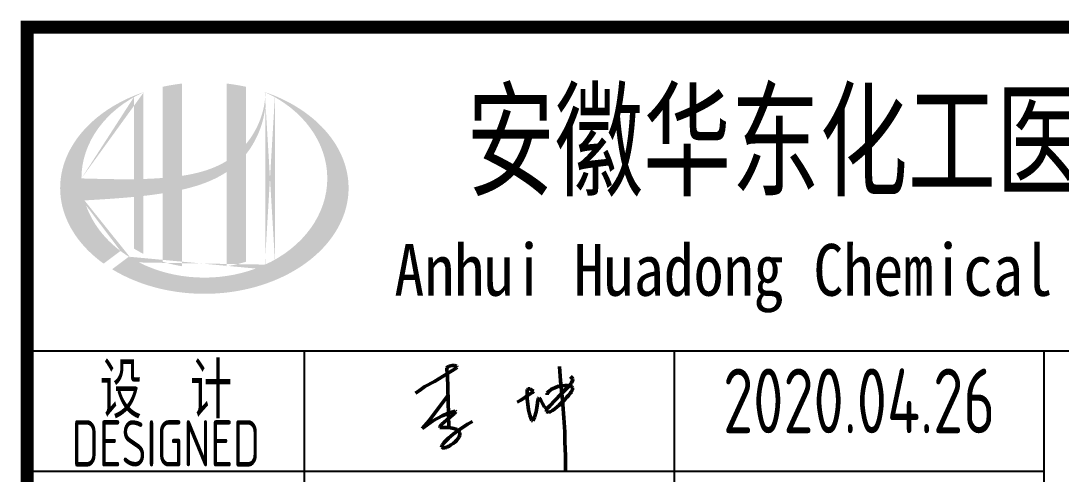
# Model space of a CAD drawing. Extents: x 1151645 to 1632247, y -116298 to 25377.
# Drawn here: x 1317684 to 1323311, y -96415 to -93963 of the extents above; entities that cross this region are included whole.
import ezdxf
from ezdxf.enums import TextEntityAlignment as Align

# ---------------------------------------------------------------- set-up
doc = ezdxf.new("R2010")
doc.units = 0
doc.header["$LTSCALE"] = 1000
doc.header["$MEASUREMENT"] = 0
doc.linetypes.add('2', pattern=[18.5, 12, -3, 0.5, -3])
doc.layers.get('0').update_dxf_attribs({"linetype": 'CONTINUOUS'})
doc.styles.add('AHD', font='sceie.shx', dxfattribs={"width": 0.7, "bigfont": 'sceic.shx'})
doc.styles.add('ECEC_TQ_S', font='')
doc.styles.add('sceie', font='sceie.shx', dxfattribs={"width": 0.7, "bigfont": 'sceic.shx'})
doc.styles.get('ECEC_TQ_S').set_extended_font_data('SimSun')

# ---------------------------------------------------------------- blocks, each defined once
blk = doc.blocks.new('qm')
at = {"lineweight": 50}
for p, q in [((-943370.6, -984436), (-943386.4, -984438.4)), ((-943358.3, -984436), (-943370.6, -984436)), ((-943347.6, -984439), (-943358.3, -984436)), ((-943465.8, -984521.4), (-943349.4, -984450.5)), ((-943396.1, -984445.4), (-943398.8, -984448.7)), ((-943398.8, -984448.7), (-943398.8, -984459)), ((-943398.8, -984459), (-943396.1, -984488.1)), ((-943386.4, -984438.4), (-943396.1, -984445.4)), ((-943396.1, -984488.1), (-943388.7, -984770.8)), ((-943349.4, -984450.5), (-943345.2, -984444.2)), ((-943345.2, -984444.2), (-943347.6, -984439)), ((-942790.9, -984440.7), (-942784.5, -984517.7)), ((-943547.1, -984570.6), (-943518.6, -984549.7)), ((-943518.6, -984549.7), (-943465.8, -984521.4)), ((-942815.2, -984555.8), (-942795.5, -984547)), ((-942795.5, -984547), (-942776.7, -984545.2)), ((-942784.5, -984517.7), (-942777.6, -984585.2)), ((-942776.7, -984545.2), (-942759.3, -984544.3)), ((-942759.3, -984544.3), (-942749.6, -984544.3)), ((-942752.8, -984559.9), (-942732.9, -984539.7)), ((-942749.6, -984544.3), (-942735.7, -984544.7)), ((-942735.7, -984544.7), (-942730, -984545.5)), ((-942732.9, -984539.7), (-942725.5, -984529.5)), ((-942718.3, -984507.7), (-942730.2, -984494.8)), ((-942730, -984545.5), (-942723.8, -984550.4)), ((-942725.5, -984529.5), (-942719.1, -984516.7)), ((-942723.8, -984550.4), (-942720.8, -984557)), ((-942719.1, -984516.7), (-942717.3, -984511)), ((-942717.3, -984511), (-942718.3, -984507.7)), ((-943568.4, -984584.4), (-943547.1, -984570.6)), ((-943393.3, -984596.7), (-943493.3, -984731.8)), ((-942978.2, -984608), (-942959.2, -984595.7)), ((-942960.5, -984562), (-942964.8, -984565.1)), ((-942964.8, -984565.1), (-942964.8, -984617.8)), ((-942950, -984562), (-942960.5, -984562)), ((-942959.2, -984595.7), (-942938.6, -984581.8)), ((-942941.4, -984566.4), (-942950, -984562)), ((-942930.9, -984574.6), (-942941.4, -984566.4)), ((-942938.6, -984581.8), (-942930.9, -984574.6)), ((-942857.2, -984594.1), (-942856.4, -984584.4)), ((-942856.4, -984584.4), (-942848.4, -984575.4)), ((-942848.4, -984575.4), (-942834.4, -984564.4)), ((-942834.4, -984564.4), (-942815.2, -984555.8)), ((-942814.3, -984623.8), (-942783, -984590.7)), ((-942783, -984590.7), (-942752.8, -984559.9)), ((-942777.6, -984585.2), (-942772.2, -984646.7)), ((-942742.2, -984598.4), (-942749.8, -984607.7)), ((-942736.3, -984591.1), (-942742.2, -984598.4)), ((-942730.4, -984584.2), (-942736.3, -984591.1)), ((-942725.6, -984577.1), (-942730.4, -984584.2)), ((-942722.2, -984570.7), (-942725.6, -984577.1)), ((-942719.7, -984563.8), (-942722.2, -984570.7)), ((-942720.8, -984557), (-942719.7, -984563.8)), ((-943018.8, -984634.4), (-942999.9, -984622.2)), ((-942999.9, -984622.2), (-942978.2, -984608)), ((-942964.8, -984617.8), (-942962.1, -984644.3)), ((-942962.1, -984644.3), (-942958.8, -984675)), ((-942912.2, -984664.1), (-942909.6, -984639.3)), ((-942909.6, -984639.3), (-942907.9, -984623.6)), ((-942907.9, -984623.6), (-942904.7, -984613.7)), ((-942904.7, -984613.7), (-942900.5, -984610.6)), ((-942900.5, -984610.6), (-942892.1, -984623.8)), ((-942892.1, -984623.8), (-942882.9, -984641.9)), ((-942882.9, -984641.9), (-942871.2, -984660.5)), ((-942871.2, -984660.5), (-942856.6, -984667.4)), ((-942855.7, -984666.2), (-942842.5, -984654.6)), ((-942842.5, -984654.6), (-942814.3, -984623.8)), ((-942802.7, -984658.6), (-942815.9, -984670.1)), ((-942792.4, -984649.6), (-942802.7, -984658.6)), ((-942781.5, -984639.7), (-942792.4, -984649.6)), ((-942772.3, -984630.7), (-942781.5, -984639.7)), ((-942761.4, -984620.1), (-942772.3, -984630.7)), ((-942772.2, -984646.7), (-942766.2, -984719.5)), ((-942749.8, -984607.7), (-942761.4, -984620.1)), ((-943476, -984734.3), (-943425.2, -984707.2)), ((-943425.2, -984707.2), (-943382.4, -984690.6)), ((-943357.6, -984694.6), (-943400.6, -984732)), ((-943382.4, -984690.6), (-943355, -984683.3)), ((-943350.7, -984686.1), (-943357.6, -984694.6)), ((-943355, -984683.3), (-943350.7, -984686.1)), ((-942958.8, -984675), (-942951.1, -984704.5)), ((-942951.1, -984704.5), (-942940.7, -984732.2)), ((-942935, -984735.3), (-942925, -984714.3)), ((-942925, -984714.3), (-942916.9, -984685.4)), ((-942916.9, -984685.4), (-942912.2, -984664.1)), ((-942860.9, -984673.9), (-942855.7, -984666.2)), ((-942860.9, -984684.9), (-942860.9, -984673.9)), ((-942850.6, -984688.5), (-942860.9, -984684.9)), ((-942840.3, -984686.5), (-942850.6, -984688.5)), ((-942827.9, -984678.2), (-942840.3, -984686.5)), ((-942815.9, -984670.1), (-942827.9, -984678.2)), ((-943493.3, -984731.8), (-943532.7, -984775.8)), ((-943532.7, -984775.8), (-943476, -984734.3)), ((-943426.7, -984752.5), (-943437.7, -984764.8)), ((-943437.7, -984764.8), (-943437.7, -984770)), ((-943437.7, -984770), (-943392.9, -984770)), ((-943400.6, -984732), (-943426.7, -984752.5)), ((-943392.9, -984770), (-943380.2, -984772.5)), ((-943380.2, -984772.5), (-943361.5, -984776)), ((-943328.1, -984779), (-943287.8, -984753.7)), ((-943287.8, -984753.7), (-943261.2, -984739.1)), ((-942940.7, -984732.2), (-942935, -984735.3)), ((-942766.2, -984719.5), (-942760.9, -984794)), ((-943413.6, -984852.5), (-943391, -984829.4)), ((-943391, -984829.4), (-943365.3, -984806.5)), ((-943365.3, -984806.5), (-943328.1, -984779)), ((-943361.5, -984776), (-943344.6, -984782.3)), ((-943344.6, -984782.3), (-943334.6, -984788.5)), ((-943333, -984820.9), (-943340.3, -984832.4)), ((-943334.6, -984788.5), (-943328.5, -984800.6)), ((-943328.5, -984809.7), (-943333, -984820.9)), ((-943328.5, -984800.6), (-943328.5, -984809.7)), ((-942760.9, -984794), (-942760.9, -984848.2)), ((-943427.9, -984878.6), (-943422.3, -984863.8)), ((-943424, -984881), (-943427.9, -984878.6)), ((-943412.8, -984881), (-943424, -984881)), ((-943422.3, -984863.8), (-943413.6, -984852.5)), ((-943401.6, -984879.3), (-943412.8, -984881)), ((-943397, -984875.8), (-943401.6, -984879.3)), ((-943387.2, -984871.2), (-943397, -984875.8)), ((-943377.6, -984865.5), (-943387.2, -984871.2)), ((-943364.9, -984856.8), (-943377.6, -984865.5)), ((-943354.6, -984848.2), (-943364.9, -984856.8)), ((-943347.5, -984841), (-943354.6, -984848.2)), ((-943340.3, -984832.4), (-943347.5, -984841)), ((-942760.9, -984848.2), (-942758, -984923.5)), ((-942758, -984923.5), (-942758, -985007.1))]:
    blk.add_line(p, q, dxfattribs=at)
at = {"style": 'sceie', "width": 0.8}
for p in [(-941169.6, -984626.3), (-941208.7, -985276.9), (-941182.6, -985940.5), (-941143.6, -986591.1), (-941130.5, -987189.7)]:
    blk.add_attdef('2020.04.26', text='', height=350, dxfattribs=at).set_placement(p, align=Align.MIDDLE)

msp = doc.modelspace()

# ---------------------------------------------------------------- hatches: boundary and pattern name
h = msp.add_hatch(color=256)
edge = h.paths.add_edge_path()
edge.add_spline(control_points=[(1318555.3, -94876.4), (1318561.4, -94875.1), (1318567.5, -94873.6), (1318616.6, -94861.8), (1318659.2, -94848.8), (1318734.1, -94817.6), (1318767.1, -94800.7), (1318797.9, -94780.1)], knot_values=[61.629012, 61.629012, 61.629012, 61.629012, 63.330431, 63.330431, 75.353634, 75.353634, 85.398649, 85.398649, 85.398649, 85.398649], degree=3, periodic=0)
edge.add_line((1318797.9, -94780.1), (1318797.9, -95290.3))
edge.add_spline(control_points=[(1318797.9, -95290.3), (1318815.1, -95287.6), (1318832.1, -95284.2), (1318866.9, -95276.2), (1318884.6, -95271.4), (1318901.9, -95265.9)], knot_values=[4.908456, 4.908456, 4.908456, 4.908456, 4.992821, 4.992821, 5.083034, 5.083034, 5.083034, 5.083034], degree=3, periodic=0)
edge.add_line((1318901.9, -95265.9), (1318901.9, -94684.5))
edge.add_spline(control_points=[(1318901.9, -94684.5), (1318910.6, -94673.5), (1318918.8, -94662.2), (1318944.9, -94622.5), (1318960.5, -94592.6), (1318989.8, -94519.8), (1319001, -94476), (1319005.7, -94430.7), (1319005.8, -94429.4), (1319005.9, -94428.1)], knot_values=[97.991744, 97.991744, 97.991744, 97.991744, 101.64219, 101.64219, 110.337975, 110.337975, 121.934322, 121.934322, 122.270691, 122.270691, 122.270691, 122.270691], degree=3, periodic=0)
edge.add_line((1319005.9, -94428.1), (1319005.9, -94357.7))
edge.add_spline(control_points=[(1319005.9, -94357.7), (1319005.9, -94365.3), (1319005.5, -94373), (1319004.9, -94380.7)], knot_values=[126.194075, 126.194075, 126.194075, 126.194075, 128.396762, 128.396762, 128.396762, 128.396762], degree=3, periodic=0)
edge.add_spline(control_points=[(1319004.9, -94380.7), (1319004.5, -94386.9), (1319003.8, -94393.1), (1319003.1, -94399.3)], knot_values=[124.417049, 124.417049, 124.417049, 124.417049, 126.194075, 126.194075, 126.194075, 126.194075], degree=3, periodic=0)
edge.add_spline(control_points=[(1319003.1, -94399.3), (1319001.9, -94408.5), (1319000.5, -94417.6), (1318998.7, -94426.7)], knot_values=[121.80529, 121.80529, 121.80529, 121.80529, 124.417049, 124.417049, 124.417049, 124.417049], degree=3, periodic=0)
edge.add_spline(control_points=[(1318998.7, -94426.7), (1318996.3, -94438.8), (1318993.3, -94451), (1318989.9, -94463)], knot_values=[118.31574, 118.31574, 118.31574, 118.31574, 121.80529, 121.80529, 121.80529, 121.80529], degree=3, periodic=0)
edge.add_spline(control_points=[(1318989.9, -94463), (1318986.4, -94475.1), (1318982.3, -94487.1), (1318977.8, -94499)], knot_values=[114.795988, 114.795988, 114.795988, 114.795988, 118.31574, 118.31574, 118.31574, 118.31574], degree=3, periodic=0)
edge.add_spline(control_points=[(1318977.8, -94499), (1318973.3, -94510.7), (1318968.3, -94522.2), (1318962.9, -94533.5)], knot_values=[111.329641, 111.329641, 111.329641, 111.329641, 114.795988, 114.795988, 114.795988, 114.795988], degree=3, periodic=0)
edge.add_spline(control_points=[(1318962.9, -94533.5), (1318957.3, -94545.1), (1318951.3, -94556.4), (1318944.9, -94567.5)], knot_values=[107.79529, 107.79529, 107.79529, 107.79529, 111.329641, 111.329641, 111.329641, 111.329641], degree=3, periodic=0)
edge.add_spline(control_points=[(1318944.9, -94567.5), (1318938.6, -94578.3), (1318931.8, -94588.9), (1318924.7, -94599.2)], knot_values=[104.343579, 104.343579, 104.343579, 104.343579, 107.79529, 107.79529, 107.79529, 107.79529], degree=3, periodic=0)
edge.add_spline(control_points=[(1318924.7, -94599.2), (1318917.5, -94609.5), (1318909.9, -94619.6), (1318901.9, -94629.3)], knot_values=[100.8507, 100.8507, 100.8507, 100.8507, 104.343579, 104.343579, 104.343579, 104.343579], degree=3, periodic=0)
edge.add_line((1318901.9, -94629.3), (1318901.9, -94320))
edge.add_spline(control_points=[(1318901.9, -94320), (1318867.9, -94312.4), (1318833.1, -94306.6), (1318797.9, -94302.5)], knot_values=[4.423999, 4.423999, 4.423999, 4.423999, 4.558741, 4.558741, 4.558741, 4.558741], degree=3, periodic=0)
edge.add_line((1318797.9, -94302.5), (1318797.9, -94720.6))
edge.add_spline(control_points=[(1318797.9, -94720.6), (1318726, -94765.2), (1318641.8, -94788.4), (1318555.3, -94801.4)], knot_values=[63.246215, 63.246215, 63.246215, 63.246215, 87.689124, 87.689124, 87.689124, 87.689124], degree=3, periodic=0)
edge.add_line((1318555.3, -94801.4), (1318555.3, -94302.5))
edge.add_spline(control_points=[(1318555.3, -94302.5), (1318520.1, -94306.6), (1318485.3, -94312.4), (1318451.3, -94320)], knot_values=[4.866038, 4.866038, 4.866038, 4.866038, 5.000777, 5.000777, 5.000777, 5.000777], degree=3, periodic=0)
edge.add_line((1318451.3, -94320), (1318451.3, -94812.8))
edge.add_spline(control_points=[(1318451.3, -94812.8), (1318449.6, -94813), (1318414.7, -94815.6), (1318380, -94817.4), (1318347.3, -94818.4)], knot_values=[43.657356, 43.657356, 43.657356, 43.657356, 44.134253, 53.497092, 53.497092, 53.497092, 53.497092], degree=3, periodic=0)
edge.add_line((1318347.3, -94818.4), (1318347.3, -94349.3))
edge.add_spline(control_points=[(1318347.3, -94349.3), (1318330.2, -94355.1), (1318313.5, -94361.4), (1318297.1, -94368.1)], knot_values=[5.14157, 5.14157, 5.14157, 5.14157, 5.212921, 5.212921, 5.212921, 5.212921], degree=3, periodic=0)
edge.add_spline(control_points=[(1318297.1, -94368.1), (1318290.2, -94371), (1318283.3, -94373.9), (1318251.1, -94388.1), (1318226.6, -94400.3), (1318203.1, -94413.5)], knot_values=[5.212921, 5.212921, 5.212921, 5.212921, 5.24296, 5.24296, 5.355623, 5.355623, 5.355623, 5.355623], degree=3, periodic=0)
edge.add_spline(control_points=[(1318203.1, -94413.5), (1318188.2, -94421.9), (1318173.8, -94430.6), (1318159.8, -94439.7)], knot_values=[5.355623, 5.355623, 5.355623, 5.355623, 5.426974, 5.426974, 5.426974, 5.426974], degree=3, periodic=0)
edge.add_spline(control_points=[(1318159.8, -94439.7), (1318152.3, -94444.5), (1318145.1, -94449.5), (1318131.6, -94458.9), (1318125.3, -94463.5), (1318119.2, -94468.1)], knot_values=[5.426974, 5.426974, 5.426974, 5.426974, 5.464765, 5.464765, 5.498325, 5.498325, 5.498325, 5.498325], degree=3, periodic=0)
edge.add_spline(control_points=[(1318119.2, -94468.1), (1318093.1, -94487.6), (1318069.1, -94508.5), (1318047.2, -94530.5)], knot_values=[5.498325, 5.498325, 5.498325, 5.498325, 5.641027, 5.641027, 5.641027, 5.641027], degree=3, periodic=0)
edge.add_spline(control_points=[(1318047.2, -94530.5), (1318040.2, -94537.5), (1318033.4, -94544.6), (1318013, -94567.2), (1318000.1, -94583), (1317988.3, -94599.2)], knot_values=[5.641027, 5.641027, 5.641027, 5.641027, 5.686569, 5.686569, 5.783729, 5.783729, 5.783729, 5.783729], degree=3, periodic=0)
edge.add_spline(control_points=[(1317988.3, -94599.2), (1317973.2, -94620), (1317959.9, -94641.4), (1317946.8, -94666.4), (1317945.1, -94669.5), (1317943.6, -94672.7)], knot_values=[5.783729, 5.783729, 5.783729, 5.783729, 5.908374, 5.908374, 5.92643, 5.92643, 5.92643, 5.92643], degree=3, periodic=0)
edge.add_spline(control_points=[(1317943.6, -94672.7), (1317931.1, -94697.8), (1317921.1, -94723.5), (1317913.5, -94749.4)], knot_values=[5.92643, 5.92643, 5.92643, 5.92643, 6.069132, 6.069132, 6.069132, 6.069132], degree=3, periodic=0)
edge.add_spline(control_points=[(1317913.5, -94749.4), (1317910.3, -94760.5), (1317907.6, -94771.7), (1317902.2, -94797.8), (1317899.9, -94812.9), (1317898.5, -94827.9)], knot_values=[6.069132, 6.069132, 6.069132, 6.069132, 6.130179, 6.130179, 6.211834, 6.211834, 6.211834, 6.211834], degree=3, periodic=0)
edge.add_spline(control_points=[(1317898.5, -94827.9), (1317897.2, -94841.1), (1317896.6, -94854.3), (1317896.6, -94867.5)], knot_values=[6.211834, 6.211834, 6.211834, 6.211834, 6.283185, 6.283185, 6.283185, 6.283185], degree=3, periodic=0)
edge.add_spline(control_points=[(1317896.6, -94867.5), (1317896.6, -94876.8), (1317896.9, -94886.1), (1317897.6, -94895.5)], knot_values=[6.283185, 6.283185, 6.283185, 6.283185, 6.333655, 6.333655, 6.333655, 6.333655], degree=3, periodic=0)
edge.add_spline(control_points=[(1317897.6, -94895.5), (1317898.8, -94914.1), (1317901.3, -94932.7), (1317905.1, -94951.2)], knot_values=[6.333655, 6.333655, 6.333655, 6.333655, 6.434594, 6.434594, 6.434594, 6.434594], degree=3, periodic=0)
edge.add_spline(control_points=[(1317905.1, -94951.2), (1317905.3, -94952.5), (1317905.6, -94953.7), (1317909.5, -94972.2), (1317914.3, -94989.4), (1317920.1, -95006.4)], knot_values=[6.434594, 6.434594, 6.434594, 6.434594, 6.441278, 6.441278, 6.535532, 6.535532, 6.535532, 6.535532], degree=3, periodic=0)
edge.add_spline(control_points=[(1317920.1, -95006.4), (1317926.4, -95024.6), (1317933.9, -95042.7), (1317942.7, -95060.4)], knot_values=[6.535532, 6.535532, 6.535532, 6.535532, 6.636471, 6.636471, 6.636471, 6.636471], degree=3, periodic=0)
edge.add_spline(control_points=[(1317942.7, -95060.4), (1317944.9, -95064.9), (1317947.1, -95069.4), (1317956.5, -95087), (1317964.2, -95100.1), (1317972.6, -95112.9)], knot_values=[6.636471, 6.636471, 6.636471, 6.636471, 6.661894, 6.661894, 6.73741, 6.73741, 6.73741, 6.73741], degree=3, periodic=0)
edge.add_spline(control_points=[(1317972.6, -95112.9), (1317983.7, -95130.1), (1317996.1, -95146.9), (1318009.6, -95163.2)], knot_values=[6.73741, 6.73741, 6.73741, 6.73741, 6.838349, 6.838349, 6.838349, 6.838349], degree=3, periodic=0)
edge.add_spline(control_points=[(1318009.6, -95163.2), (1318015.6, -95170.4), (1318021.7, -95177.5), (1318036.2, -95193.4), (1318044.8, -95202.3), (1318053.6, -95210.9)], knot_values=[6.838349, 6.838349, 6.838349, 6.838349, 6.88251, 6.88251, 6.939288, 6.939288, 6.939288, 6.939288], degree=3, periodic=0)
edge.add_spline(control_points=[(1318053.6, -95210.9), (1318069.4, -95226.3), (1318086.3, -95241.1), (1318104.2, -95255.3)], knot_values=[6.939288, 6.939288, 6.939288, 6.939288, 7.040227, 7.040227, 7.040227, 7.040227], degree=3, periodic=0)
edge.add_spline(control_points=[(1318104.2, -95255.3), (1318113.1, -95262.4), (1318122.3, -95269.3), (1318131.8, -95276.1)], knot_values=[7.040227, 7.040227, 7.040227, 7.040227, 7.090696, 7.090696, 7.090696, 7.090696], degree=3, periodic=0)
edge.add_line((1318131.8, -95276.1), (1318222.9, -95207.7))
edge.add_ellipse((1318676.6, -94815.5), major_axis=(665, 0), ratio=0.806676, start_angle=192.819, end_angle=226.9853, ccw=False)
edge.add_spline(control_points=[(1318028.1, -94934.5), (1318052.2, -94933), (1318076.3, -94931.6), (1318164.9, -94926.1), (1318229.8, -94921.7), (1318295.3, -94915.4)], knot_values=[11.398263, 11.398263, 11.398263, 11.398263, 18.40729, 18.40729, 37.18094, 37.18094, 37.18094, 37.18094], degree=3, periodic=0)
edge.add_line((1318295.3, -94915.4), (1318295.3, -95194.5))
edge.add_spline(control_points=[(1318295.3, -95194.5), (1318298.8, -95196.7), (1318302.4, -95198.9), (1318319.4, -95209.1), (1318333.1, -95216.7), (1318347.3, -95223.8)], knot_values=[4.049945, 4.049945, 4.049945, 4.049945, 4.072021, 4.072021, 4.153257, 4.153257, 4.153257, 4.153257], degree=3, periodic=0)
edge.add_line((1318347.3, -95223.8), (1318347.3, -94910))
edge.add_spline(control_points=[(1318347.3, -94910), (1318379.5, -94906.3), (1318411.8, -94902.1), (1318446.7, -94896.7), (1318449, -94896.3), (1318451.3, -94896)], knot_values=[42.135009, 42.135009, 42.135009, 42.135009, 51.307228, 51.307228, 51.948574, 51.948574, 51.948574, 51.948574], degree=3, periodic=0)
edge.add_line((1318451.3, -94896), (1318451.3, -95265.9))
edge.add_spline(control_points=[(1318451.3, -95265.9), (1318484.9, -95276.4), (1318519.8, -95284.6), (1318555.3, -95290.3)], knot_values=[4.34174, 4.34174, 4.34174, 4.34174, 4.516316, 4.516316, 4.516316, 4.516316], degree=3, periodic=0)
edge.add_line((1318555.3, -95290.3), (1318555.3, -94876.4))
edge = h.paths.add_edge_path(flags=16)
edge.add_ellipse((1318676.6, -94815.5), major_axis=(665, 0), ratio=0.806676, start_angle=124.9875, end_angle=179.999, ccw=False)
edge.add_line((1318295.3, -94376), (1318295.3, -94819.6))
edge.add_spline(control_points=[(1318295.3, -94819.6), (1318199.9, -94820.9), (1318106, -94817.9), (1318011.6, -94815.5)], knot_values=[11.27373, 11.27373, 11.27373, 11.27373, 38.687513, 38.687513, 38.687513, 38.687513], degree=3, periodic=0)
edge = h.paths.add_edge_path()
edge.add_spline(control_points=[(1318177.8, -95306.6), (1318208.8, -95325.6), (1318242, -95342.9), (1318326.6, -95380.1), (1318379.9, -95398), (1318490.6, -95424.5), (1318548.1, -95433.2), (1318664.2, -95441), (1318722.9, -95440.1), (1318838.4, -95428.6), (1318895.3, -95418.1), (1319004.3, -95388), (1319056.5, -95368.5), (1319153.4, -95321.6), (1319198.1, -95294.3), (1319278.1, -95233.3), (1319313.3, -95199.7), (1319372.6, -95128.3), (1319396.7, -95090.4), (1319433.1, -95012.3), (1319445.4, -94972), (1319458, -94890.8), (1319458.2, -94849.9), (1319446.8, -94768.4), (1319435, -94727.9), (1319399.4, -94649.2), (1319375.6, -94610.9), (1319316.7, -94538.8), (1319281.7, -94504.8), (1319201.9, -94443.2), (1319157.1, -94415.5), (1319076, -94375.7), (1319041.6, -94361.5), (1319005.9, -94349.3)], knot_values=[0.886421, 0.886421, 0.886421, 0.886421, 1.040557, 1.040557, 1.261172, 1.261172, 1.481788, 1.481788, 1.702404, 1.702404, 1.92302, 1.92302, 2.143636, 2.143636, 2.364252, 2.364252, 2.584868, 2.584868, 2.805484, 2.805484, 3.026099, 3.026099, 3.246715, 3.246715, 3.46852, 3.46852, 3.690325, 3.690325, 3.91213, 3.91213, 4.133935, 4.133935, 4.283209, 4.283209, 4.283209, 4.283209], degree=3, periodic=0)
edge.add_line((1319005.9, -94349.3), (1319005.9, -94349.3))
edge.add_spline(control_points=[(1319005.9, -94349.4), (1319006, -94352.2), (1319006, -94354.9), (1319005.9, -94357.7)], knot_values=[128.396762, 128.396762, 128.396762, 128.396762, 129.192193, 129.192193, 129.192193, 129.192193], degree=3, periodic=0)
edge.add_line((1319005.9, -94357.7), (1319005.9, -95281.6))
edge.add_ellipse((1318676.6, -94815.5), major_axis=(665, 0), ratio=0.806676, start_angle=232.1054, end_angle=299.6833, ccw=False)
edge.add_line((1318268.1, -95238.8), (1318177.8, -95306.6))
edge = h.paths.add_edge_path(flags=16)
edge.add_ellipse((1318676.6, -94815.5), major_axis=(665, 0), ratio=0.806676, start_angle=304.9875, end_angle=415.0121, ccw=False)
edge.add_line((1319057.9, -95255), (1319057.9, -94376))
h = msp.add_hatch(color=256)
edge = h.paths.add_edge_path()
edge.add_spline(control_points=[(1318555.3, -94876.4), (1318561.4, -94875.1), (1318567.5, -94873.6), (1318616.6, -94861.8), (1318659.2, -94848.8), (1318734.1, -94817.6), (1318767.1, -94800.7), (1318797.9, -94780.1)], knot_values=[61.629012, 61.629012, 61.629012, 61.629012, 63.330431, 63.330431, 75.353634, 75.353634, 85.398649, 85.398649, 85.398649, 85.398649], degree=3, periodic=0)
edge.add_line((1318797.9, -94780.1), (1318797.9, -95290.3))
edge.add_spline(control_points=[(1318797.9, -95290.3), (1318815.1, -95287.6), (1318832.1, -95284.2), (1318866.9, -95276.2), (1318884.6, -95271.4), (1318901.9, -95265.9)], knot_values=[4.908456, 4.908456, 4.908456, 4.908456, 4.992821, 4.992821, 5.083034, 5.083034, 5.083034, 5.083034], degree=3, periodic=0)
edge.add_line((1318901.9, -95265.9), (1318901.9, -94684.5))
edge.add_spline(control_points=[(1318901.9, -94684.5), (1318910.6, -94673.5), (1318918.8, -94662.2), (1318944.9, -94622.5), (1318960.5, -94592.6), (1318989.8, -94519.8), (1319001, -94476), (1319005.7, -94430.7), (1319005.8, -94429.4), (1319005.9, -94428.1)], knot_values=[97.991744, 97.991744, 97.991744, 97.991744, 101.64219, 101.64219, 110.337975, 110.337975, 121.934322, 121.934322, 122.270691, 122.270691, 122.270691, 122.270691], degree=3, periodic=0)
edge.add_line((1319005.9, -94428.1), (1319005.9, -94357.7))
edge.add_spline(control_points=[(1319005.9, -94357.7), (1319005.9, -94365.3), (1319005.5, -94373), (1319004.9, -94380.7)], knot_values=[126.194075, 126.194075, 126.194075, 126.194075, 128.396762, 128.396762, 128.396762, 128.396762], degree=3, periodic=0)
edge.add_spline(control_points=[(1319004.9, -94380.7), (1319004.5, -94386.9), (1319003.8, -94393.1), (1319003.1, -94399.3)], knot_values=[124.417049, 124.417049, 124.417049, 124.417049, 126.194075, 126.194075, 126.194075, 126.194075], degree=3, periodic=0)
edge.add_spline(control_points=[(1319003.1, -94399.3), (1319001.9, -94408.5), (1319000.5, -94417.6), (1318998.7, -94426.7)], knot_values=[121.80529, 121.80529, 121.80529, 121.80529, 124.417049, 124.417049, 124.417049, 124.417049], degree=3, periodic=0)
edge.add_spline(control_points=[(1318998.7, -94426.7), (1318996.3, -94438.8), (1318993.3, -94451), (1318989.9, -94463)], knot_values=[118.31574, 118.31574, 118.31574, 118.31574, 121.80529, 121.80529, 121.80529, 121.80529], degree=3, periodic=0)
edge.add_spline(control_points=[(1318989.9, -94463), (1318986.4, -94475.1), (1318982.3, -94487.1), (1318977.8, -94499)], knot_values=[114.795988, 114.795988, 114.795988, 114.795988, 118.31574, 118.31574, 118.31574, 118.31574], degree=3, periodic=0)
edge.add_spline(control_points=[(1318977.8, -94499), (1318973.3, -94510.7), (1318968.3, -94522.2), (1318962.9, -94533.5)], knot_values=[111.329641, 111.329641, 111.329641, 111.329641, 114.795988, 114.795988, 114.795988, 114.795988], degree=3, periodic=0)
edge.add_spline(control_points=[(1318962.9, -94533.5), (1318957.3, -94545.1), (1318951.3, -94556.4), (1318944.9, -94567.5)], knot_values=[107.79529, 107.79529, 107.79529, 107.79529, 111.329641, 111.329641, 111.329641, 111.329641], degree=3, periodic=0)
edge.add_spline(control_points=[(1318944.9, -94567.5), (1318938.6, -94578.3), (1318931.8, -94588.9), (1318924.7, -94599.2)], knot_values=[104.343579, 104.343579, 104.343579, 104.343579, 107.79529, 107.79529, 107.79529, 107.79529], degree=3, periodic=0)
edge.add_spline(control_points=[(1318924.7, -94599.2), (1318917.5, -94609.5), (1318909.9, -94619.6), (1318901.9, -94629.3)], knot_values=[100.8507, 100.8507, 100.8507, 100.8507, 104.343579, 104.343579, 104.343579, 104.343579], degree=3, periodic=0)
edge.add_line((1318901.9, -94629.3), (1318901.9, -94320))
edge.add_spline(control_points=[(1318901.9, -94320), (1318867.9, -94312.4), (1318833.1, -94306.6), (1318797.9, -94302.5)], knot_values=[4.423999, 4.423999, 4.423999, 4.423999, 4.558741, 4.558741, 4.558741, 4.558741], degree=3, periodic=0)
edge.add_line((1318797.9, -94302.5), (1318797.9, -94720.6))
edge.add_spline(control_points=[(1318797.9, -94720.6), (1318726, -94765.2), (1318641.8, -94788.4), (1318555.3, -94801.4)], knot_values=[63.246215, 63.246215, 63.246215, 63.246215, 87.689124, 87.689124, 87.689124, 87.689124], degree=3, periodic=0)
edge.add_line((1318555.3, -94801.4), (1318555.3, -94302.5))
edge.add_spline(control_points=[(1318555.3, -94302.5), (1318520.1, -94306.6), (1318485.3, -94312.4), (1318451.3, -94320)], knot_values=[4.866038, 4.866038, 4.866038, 4.866038, 5.000777, 5.000777, 5.000777, 5.000777], degree=3, periodic=0)
edge.add_line((1318451.3, -94320), (1318451.3, -94812.8))
edge.add_spline(control_points=[(1318451.3, -94812.8), (1318449.6, -94813), (1318414.7, -94815.6), (1318380, -94817.4), (1318347.3, -94818.4)], knot_values=[43.657356, 43.657356, 43.657356, 43.657356, 44.134253, 53.497092, 53.497092, 53.497092, 53.497092], degree=3, periodic=0)
edge.add_line((1318347.3, -94818.4), (1318347.3, -94349.3))
edge.add_spline(control_points=[(1318347.3, -94349.3), (1318330.2, -94355.1), (1318313.5, -94361.4), (1318297.1, -94368.1)], knot_values=[5.14157, 5.14157, 5.14157, 5.14157, 5.212921, 5.212921, 5.212921, 5.212921], degree=3, periodic=0)
edge.add_spline(control_points=[(1318297.1, -94368.1), (1318290.2, -94371), (1318283.3, -94373.9), (1318251.1, -94388.1), (1318226.6, -94400.3), (1318203.1, -94413.5)], knot_values=[5.212921, 5.212921, 5.212921, 5.212921, 5.24296, 5.24296, 5.355623, 5.355623, 5.355623, 5.355623], degree=3, periodic=0)
edge.add_spline(control_points=[(1318203.1, -94413.5), (1318188.2, -94421.9), (1318173.8, -94430.6), (1318159.8, -94439.7)], knot_values=[5.355623, 5.355623, 5.355623, 5.355623, 5.426974, 5.426974, 5.426974, 5.426974], degree=3, periodic=0)
edge.add_spline(control_points=[(1318159.8, -94439.7), (1318152.3, -94444.5), (1318145.1, -94449.5), (1318131.6, -94458.9), (1318125.3, -94463.5), (1318119.2, -94468.1)], knot_values=[5.426974, 5.426974, 5.426974, 5.426974, 5.464765, 5.464765, 5.498325, 5.498325, 5.498325, 5.498325], degree=3, periodic=0)
edge.add_spline(control_points=[(1318119.2, -94468.1), (1318093.1, -94487.6), (1318069.1, -94508.5), (1318047.2, -94530.5)], knot_values=[5.498325, 5.498325, 5.498325, 5.498325, 5.641027, 5.641027, 5.641027, 5.641027], degree=3, periodic=0)
edge.add_spline(control_points=[(1318047.2, -94530.5), (1318040.2, -94537.5), (1318033.4, -94544.6), (1318013, -94567.2), (1318000.1, -94583), (1317988.3, -94599.2)], knot_values=[5.641027, 5.641027, 5.641027, 5.641027, 5.686569, 5.686569, 5.783729, 5.783729, 5.783729, 5.783729], degree=3, periodic=0)
edge.add_spline(control_points=[(1317988.3, -94599.2), (1317973.2, -94620), (1317959.9, -94641.4), (1317946.8, -94666.4), (1317945.1, -94669.5), (1317943.6, -94672.7)], knot_values=[5.783729, 5.783729, 5.783729, 5.783729, 5.908374, 5.908374, 5.92643, 5.92643, 5.92643, 5.92643], degree=3, periodic=0)
edge.add_spline(control_points=[(1317943.6, -94672.7), (1317931.1, -94697.8), (1317921.1, -94723.5), (1317913.5, -94749.4)], knot_values=[5.92643, 5.92643, 5.92643, 5.92643, 6.069132, 6.069132, 6.069132, 6.069132], degree=3, periodic=0)
edge.add_spline(control_points=[(1317913.5, -94749.4), (1317910.3, -94760.5), (1317907.6, -94771.7), (1317902.2, -94797.8), (1317899.9, -94812.9), (1317898.5, -94827.9)], knot_values=[6.069132, 6.069132, 6.069132, 6.069132, 6.130179, 6.130179, 6.211834, 6.211834, 6.211834, 6.211834], degree=3, periodic=0)
edge.add_spline(control_points=[(1317898.5, -94827.9), (1317897.2, -94841.1), (1317896.6, -94854.3), (1317896.6, -94867.5)], knot_values=[6.211834, 6.211834, 6.211834, 6.211834, 6.283185, 6.283185, 6.283185, 6.283185], degree=3, periodic=0)
edge.add_spline(control_points=[(1317896.6, -94867.5), (1317896.6, -94876.8), (1317896.9, -94886.1), (1317897.6, -94895.5)], knot_values=[6.283185, 6.283185, 6.283185, 6.283185, 6.333655, 6.333655, 6.333655, 6.333655], degree=3, periodic=0)
edge.add_spline(control_points=[(1317897.6, -94895.5), (1317898.8, -94914.1), (1317901.3, -94932.7), (1317905.1, -94951.2)], knot_values=[6.333655, 6.333655, 6.333655, 6.333655, 6.434594, 6.434594, 6.434594, 6.434594], degree=3, periodic=0)
edge.add_spline(control_points=[(1317905.1, -94951.2), (1317905.3, -94952.5), (1317905.6, -94953.7), (1317909.5, -94972.2), (1317914.3, -94989.4), (1317920.1, -95006.4)], knot_values=[6.434594, 6.434594, 6.434594, 6.434594, 6.441278, 6.441278, 6.535532, 6.535532, 6.535532, 6.535532], degree=3, periodic=0)
edge.add_spline(control_points=[(1317920.1, -95006.4), (1317926.4, -95024.6), (1317933.9, -95042.7), (1317942.7, -95060.4)], knot_values=[6.535532, 6.535532, 6.535532, 6.535532, 6.636471, 6.636471, 6.636471, 6.636471], degree=3, periodic=0)
edge.add_spline(control_points=[(1317942.7, -95060.4), (1317944.9, -95064.9), (1317947.1, -95069.4), (1317956.5, -95087), (1317964.2, -95100.1), (1317972.6, -95112.9)], knot_values=[6.636471, 6.636471, 6.636471, 6.636471, 6.661894, 6.661894, 6.73741, 6.73741, 6.73741, 6.73741], degree=3, periodic=0)
edge.add_spline(control_points=[(1317972.6, -95112.9), (1317983.7, -95130.1), (1317996.1, -95146.9), (1318009.6, -95163.2)], knot_values=[6.73741, 6.73741, 6.73741, 6.73741, 6.838349, 6.838349, 6.838349, 6.838349], degree=3, periodic=0)
edge.add_spline(control_points=[(1318009.6, -95163.2), (1318015.6, -95170.4), (1318021.7, -95177.5), (1318036.2, -95193.4), (1318044.8, -95202.3), (1318053.6, -95210.9)], knot_values=[6.838349, 6.838349, 6.838349, 6.838349, 6.88251, 6.88251, 6.939288, 6.939288, 6.939288, 6.939288], degree=3, periodic=0)
edge.add_spline(control_points=[(1318053.6, -95210.9), (1318069.4, -95226.3), (1318086.3, -95241.1), (1318104.2, -95255.3)], knot_values=[6.939288, 6.939288, 6.939288, 6.939288, 7.040227, 7.040227, 7.040227, 7.040227], degree=3, periodic=0)
edge.add_spline(control_points=[(1318104.2, -95255.3), (1318113.1, -95262.4), (1318122.3, -95269.3), (1318131.8, -95276.1)], knot_values=[7.040227, 7.040227, 7.040227, 7.040227, 7.090696, 7.090696, 7.090696, 7.090696], degree=3, periodic=0)
edge.add_line((1318131.8, -95276.1), (1318222.9, -95207.7))
edge.add_ellipse((1318676.6, -94815.5), major_axis=(665, 0), ratio=0.806676, start_angle=192.819, end_angle=226.9853, ccw=False)
edge.add_spline(control_points=[(1318028.1, -94934.5), (1318052.2, -94933), (1318076.3, -94931.6), (1318164.9, -94926.1), (1318229.8, -94921.7), (1318295.3, -94915.4)], knot_values=[11.398263, 11.398263, 11.398263, 11.398263, 18.40729, 18.40729, 37.18094, 37.18094, 37.18094, 37.18094], degree=3, periodic=0)
edge.add_line((1318295.3, -94915.4), (1318295.3, -95194.5))
edge.add_spline(control_points=[(1318295.3, -95194.5), (1318298.8, -95196.7), (1318302.4, -95198.9), (1318319.4, -95209.1), (1318333.1, -95216.7), (1318347.3, -95223.8)], knot_values=[4.049945, 4.049945, 4.049945, 4.049945, 4.072021, 4.072021, 4.153257, 4.153257, 4.153257, 4.153257], degree=3, periodic=0)
edge.add_line((1318347.3, -95223.8), (1318347.3, -94910))
edge.add_spline(control_points=[(1318347.3, -94910), (1318379.5, -94906.3), (1318411.8, -94902.1), (1318446.7, -94896.7), (1318449, -94896.3), (1318451.3, -94896)], knot_values=[42.135009, 42.135009, 42.135009, 42.135009, 51.307228, 51.307228, 51.948574, 51.948574, 51.948574, 51.948574], degree=3, periodic=0)
edge.add_line((1318451.3, -94896), (1318451.3, -95265.9))
edge.add_spline(control_points=[(1318451.3, -95265.9), (1318484.9, -95276.4), (1318519.8, -95284.6), (1318555.3, -95290.3)], knot_values=[4.34174, 4.34174, 4.34174, 4.34174, 4.516316, 4.516316, 4.516316, 4.516316], degree=3, periodic=0)
edge.add_line((1318555.3, -95290.3), (1318555.3, -94876.4))
edge = h.paths.add_edge_path(flags=16)
edge.add_ellipse((1318676.6, -94815.5), major_axis=(665, 0), ratio=0.806676, start_angle=124.9875, end_angle=179.999, ccw=False)
edge.add_line((1318295.3, -94376), (1318295.3, -94819.6))
edge.add_spline(control_points=[(1318295.3, -94819.6), (1318199.9, -94820.9), (1318106, -94817.9), (1318011.6, -94815.5)], knot_values=[11.27373, 11.27373, 11.27373, 11.27373, 38.687513, 38.687513, 38.687513, 38.687513], degree=3, periodic=0)
edge = h.paths.add_edge_path()
edge.add_spline(control_points=[(1318177.8, -95306.6), (1318208.8, -95325.6), (1318242, -95342.9), (1318326.6, -95380.1), (1318379.9, -95398), (1318490.6, -95424.5), (1318548.1, -95433.2), (1318664.2, -95441), (1318722.9, -95440.1), (1318838.4, -95428.6), (1318895.3, -95418.1), (1319004.3, -95388), (1319056.5, -95368.5), (1319153.4, -95321.6), (1319198.1, -95294.3), (1319278.1, -95233.3), (1319313.3, -95199.7), (1319372.6, -95128.3), (1319396.7, -95090.4), (1319433.1, -95012.3), (1319445.4, -94972), (1319458, -94890.8), (1319458.2, -94849.9), (1319446.8, -94768.4), (1319435, -94727.9), (1319399.4, -94649.2), (1319375.6, -94610.9), (1319316.7, -94538.8), (1319281.7, -94504.8), (1319201.9, -94443.2), (1319157.1, -94415.5), (1319076, -94375.7), (1319041.6, -94361.5), (1319005.9, -94349.3)], knot_values=[0.886421, 0.886421, 0.886421, 0.886421, 1.040557, 1.040557, 1.261172, 1.261172, 1.481788, 1.481788, 1.702404, 1.702404, 1.92302, 1.92302, 2.143636, 2.143636, 2.364252, 2.364252, 2.584868, 2.584868, 2.805484, 2.805484, 3.026099, 3.026099, 3.246715, 3.246715, 3.46852, 3.46852, 3.690325, 3.690325, 3.91213, 3.91213, 4.133935, 4.133935, 4.283209, 4.283209, 4.283209, 4.283209], degree=3, periodic=0)
edge.add_line((1319005.9, -94349.3), (1319005.9, -94349.3))
edge.add_spline(control_points=[(1319005.9, -94349.4), (1319006, -94352.2), (1319006, -94354.9), (1319005.9, -94357.7)], knot_values=[128.396762, 128.396762, 128.396762, 128.396762, 129.192193, 129.192193, 129.192193, 129.192193], degree=3, periodic=0)
edge.add_line((1319005.9, -94357.7), (1319005.9, -95281.6))
edge.add_ellipse((1318676.6, -94815.5), major_axis=(665, 0), ratio=0.806676, start_angle=232.1054, end_angle=299.6833, ccw=False)
edge.add_line((1318268.1, -95238.8), (1318177.8, -95306.6))
edge = h.paths.add_edge_path(flags=16)
edge.add_ellipse((1318676.6, -94815.5), major_axis=(665, 0), ratio=0.806676, start_angle=304.9875, end_angle=415.0121, ccw=False)
edge.add_line((1319057.9, -95255), (1319057.9, -94376))

# ---------------------------------------------------------------- linework, layer by layer
for p, q in [((1317718.8, -95748.1), (1335718.8, -95748.1)), ((1319218.8, -98998.1), (1319218.8, -95748.1)), ((1321218.8, -98998.1), (1321218.8, -95748.1)), ((1323218.8, -98998.1), (1323218.8, -95748.1)), ((1317718.8, -96398.1), (1323218.8, -96398.1))]:
    msp.add_line(p, q)
at = {"const_width": 70}
msp.add_lwpolyline([(1317718.8, -93998.1), (1317718.8, -99998.1)], dxfattribs=at)
msp.add_lwpolyline([(1335718.8, -93998.1, 70, 70, 0), (1317718.8, -93998.1, 70, 70, 0), (1317718.8, -99998.1, 0, 0, 0)], format="xyseb")

# ---------------------------------------------------------------- block references
at = {"color": 4, "linetype": '2'}
ref = msp.add_blockref('qm', (2263387.7, 888608.4), dxfattribs=at)
ref.add_attrib('2020.04.26', '2020.04.26', dxfattribs={"height": 350, "style": 'sceie', "width": 0.8}).set_placement((1322218.1, -96017.9), align=Align.MIDDLE)

# ---------------------------------------------------------------- texts
for s, height, style, width, p in [('安徽华东化工医药工程有限责任公司', 500, 'ECEC_TQ_S', 0.7, (1323913.7, -94598.1)), ('安徽华东化工医药工程有限责任公司', 500, 'ECEC_TQ_S', 0.7, (1323913.7, -94598.1)), ('Anhui Huadong Chemical & Medical Engineering Co.,Ltd', 280, 'ECEC_TQ_S', 0.85, (1323913.7, -95348.1)), ('Anhui Huadong Chemical & Medical Engineering Co.,Ltd', 280, 'ECEC_TQ_S', 0.85, (1323913.7, -95348.1)), ('设  计', 300, 'AHD', 0.8, (1318468.8, -95948.1)), ('设  计', 300, 'AHD', 0.8, (1318468.8, -95948.1)), ('DESIGNED', 250, 'AHD', 0.8, (1318468.8, -96248.1)), ('DESIGNED', 250, 'AHD', 0.8, (1318468.8, -96248.1))]:
    msp.add_text(s, height=height, dxfattribs=dict(style=style, width=width)).set_placement(p, align=Align.MIDDLE)

doc.saveas('drawing.dxf')
